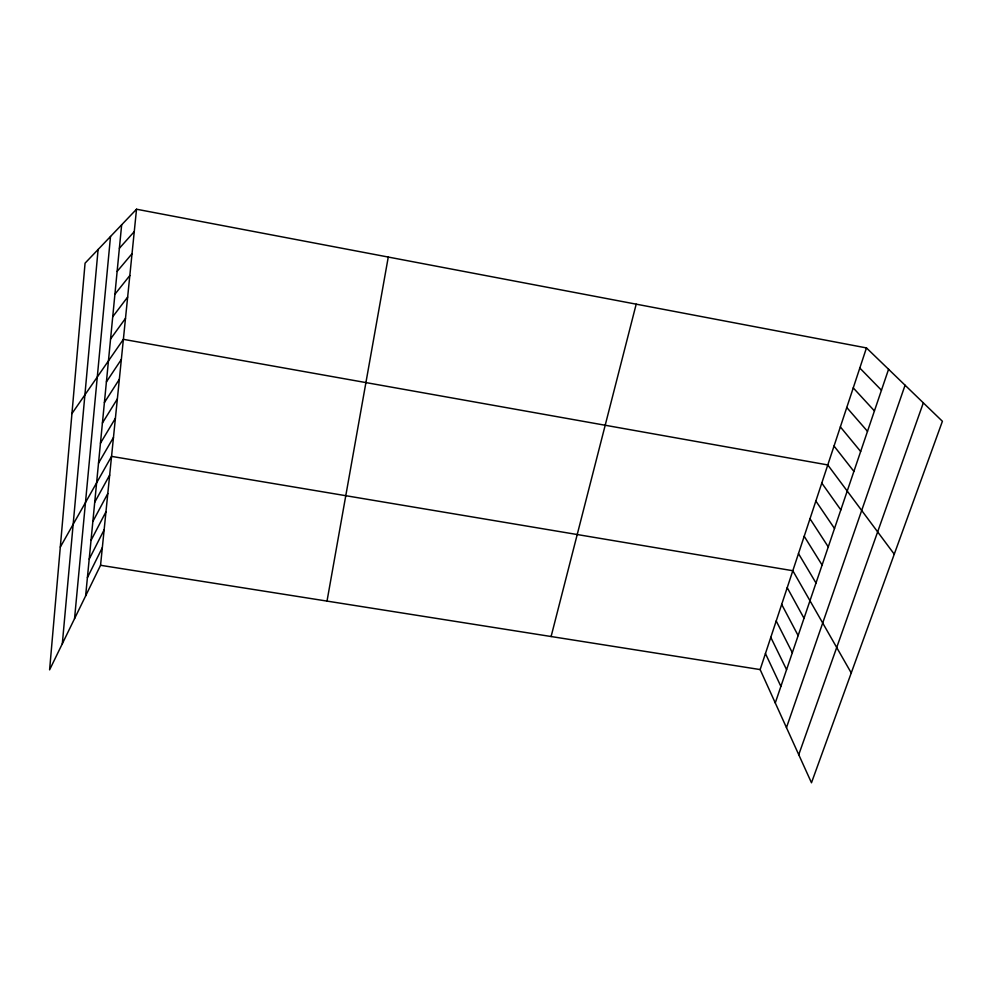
<?xml version="1.0" encoding="UTF-8"?>
<svg xmlns="http://www.w3.org/2000/svg" width="992" height="992" viewBox="0 0 992 992"><rect width="100%" height="100%" fill="white"/><g stroke="black" fill="none" stroke-linecap="round" stroke-linejoin="round"><path stroke-width="1.49" d="M62.322 643.734L98.096 249.5M74.549 618.648L110.509 236.493M85.634 595.894L121.656 224.8M136.524 209.225L85.064 263.165L49.6 669.848L100.552 565.291L136.524 209.225L866.462 347.919L942.4 421.278L811.481 782.775L760.145 669.575L866.462 347.919M327.013 601.102L388.269 257.052M551.106 636.529L636.194 304.172M775.273 702.931L888.572 369.284M786.47 727.607L905.076 385.218M798.746 754.701L923.329 402.851M87.408 577.629L102.325 547.671M89.206 559.128L104.123 529.84M91.016 540.417L105.946 511.798M92.864 521.457L107.793 493.545M94.724 502.262L109.666 475.081M60.301 547.1L111.55 456.382L792.819 570.722L851.26 672.96M98.518 463.152L113.46 437.46M100.452 443.213L115.394 418.314M102.412 423.026L117.354 398.933M104.396 402.578L119.338 379.304M106.417 381.87L121.346 359.439M71.945 413.577L123.38 339.338L827.774 464.938L894.263 554.193M110.571 338.966L125.5 318.345M112.728 316.758L127.646 297.092M114.923 294.24L129.816 275.553M117.13 271.424L132.023 253.729M119.387 248.273L134.255 231.632M100.552 565.291L760.145 669.575M859.816 368.032L881.454 390.228M853.244 387.884L874.436 410.911M846.759 407.501L867.504 431.334M840.36 426.882L860.659 451.496M834.036 446.028L853.901 471.398M821.785 483.079L840.832 509.888M815.858 501.022L834.508 528.488M809.993 518.742L828.258 546.877M804.202 536.263L822.095 565.043M798.486 553.586L815.994 582.998M787.226 587.661L804.016 618.264M781.684 604.401L798.138 635.599M776.215 620.967L792.323 652.724M770.796 637.348L786.569 669.65M765.44 653.542L780.89 686.39"/></g></svg>
